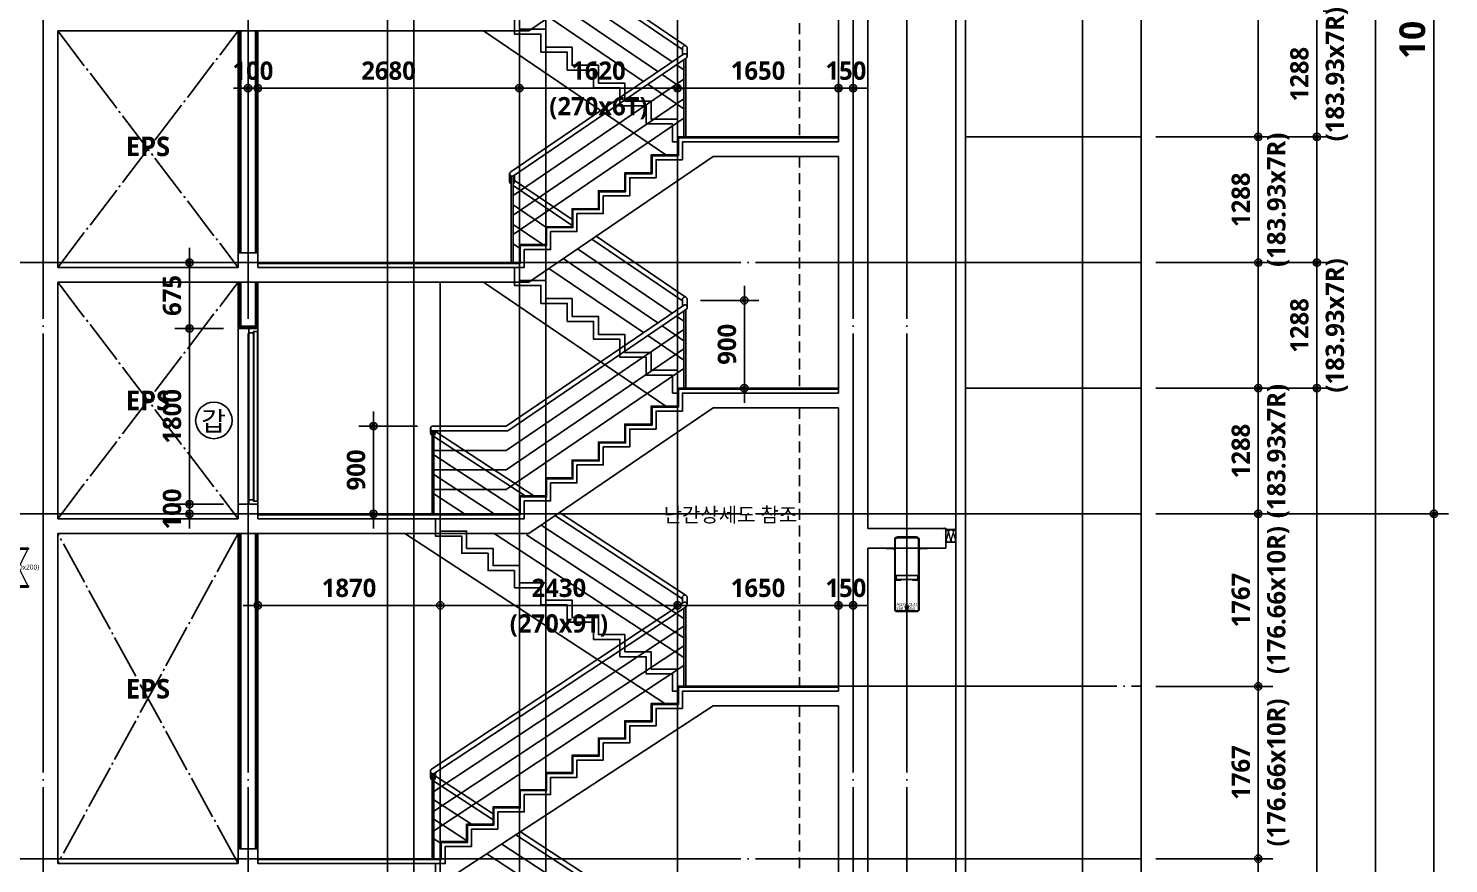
# Model space of a CAD drawing. Header units: millimetres. Extents: x 0 to 356400, y 0 to 68257.
# Drawn here: x 19825 to 34375, y 38117 to 46675 of the extents above; entities that cross this region are included whole.
import ezdxf
from ezdxf.enums import TextEntityAlignment as Align

# ---------------------------------------------------------------- set-up
doc = ezdxf.new("R2010")
doc.units = ezdxf.units.MM
doc.header["$LTSCALE"] = 75
for name, pattern in [('CEN', [62, 60, -1, 0, -1]), ('HID', [2.3, 1.5, -0.8]), ('STD_SHAFT', [7.3, 6, -0.5, 0.3, -0.5])]:
    doc.linetypes.add(name, pattern=pattern)
doc.layers.get('Defpoints').update_dxf_attribs({"color": 161})
for name, color, linetype in [('##좌굴방지', 6, 'Continuous'), ('A-ANNO-SYMB', 7, 'Continuous'), ('A-ANNO-TEXT1', 7, 'Continuous'), ('A-ANNO-TITL', 7, 'Continuous'), ('A-CEN', 1, 'CEN'), ('A-DOOR', 4, 'Continuous'), ('A-FIN-TYP1', 6, 'Continuous'), ('A-FLOR-GW', 6, 'Continuous'), ('A-FLOR-OPEN-BELO', 6, 'STD_SHAFT'), ('A-SECT-ELEV', 8, 'Continuous'), ('A-SECT-Hrail1', 8, 'Continuous'), ('A-SECT-Hrail2', 6, 'Continuous'), ('A-SECT-STAIRS', 4, 'Continuous'), ('A-ST-AXIS-CEN', 252, 'CEN'), ('A-ST-AXIS-DIM', 7, 'Continuous'), ('A-ST-CONC', 2, 'Continuous'), ('A-WALL-DRY1', 7, 'Continuous'), ('LEADER', 7, 'Continuous'), ('철골', 2, 'Continuous')]:
    doc.layers.add(name, color=color, linetype=linetype)
doc.layers.add('A-XXXX-INSL2', color=8, linetype='Continuous', lineweight=18)
doc.layers.add('A-XXXX-STL', color=3, linetype='Continuous', lineweight=25)
doc.layers.add('A-XXXX-NPLT', color=144, linetype='Continuous', lineweight=15, plot=False)
for name, color, linetype, plot in [('Defpoint', 161, 'Continuous', False), ('G(그리드1)', 185, 'Continuous', False), ('G(그리드2)', 235, 'Continuous', False)]:
    doc.layers.add(name, color=color, linetype=linetype, plot=plot)
doc.styles.add('2020음성 1차', font='NanumGothicBold.ttf')
doc.styles.add('SH_대대리576', font='')
doc.styles.add('SH_진천_나눔', font='NanumGothicBold.ttf')
doc.styles.get("Standard").update_dxf_attribs({"font": 'arial.ttf'})
doc.styles.add('맑은고딕', font='malgun.ttf')
doc.styles.get('SH_대대리576').set_extended_font_data('NanumGothic', bold=True)
doc.dimstyles.new('SHP 75', dxfattribs={"dimscale": 75, "dimtxt": 3.5, "dimasz": 1, "dimexe": 2, "dimexo": 2, "dimgap": 1, "dimtad": 1, "dimdec": 0, "dimzin": 0, "dimdsep": 46, "dimtxsty": 'SH_대대리576', "dimblk": 'DIMDOT', "dimcen": 0.09, "dimclrd": 256, "dimclre": 256, "dimclrt": 3, "dimadec": 0, "dimazin": 1, "dimtfac": 1, "dimtdec": 0, "dimtix": 1, "dimtmove": 2, "dimatfit": 0, "dimldrblk": 'DIMDOT', "dimfxl": 1, "dimtfillclr": 3, "dimtolj": 1, "dimtzin": 0, "dimlwd": -1, "dimlwe": -1, "dimarcsym": 0})
doc.dimstyles.new('SHP 75 (in)', dxfattribs={"dimscale": 75, "dimtxt": 2.5, "dimasz": 1, "dimexe": 2, "dimexo": 2, "dimgap": 1, "dimtad": 1, "dimdec": 0, "dimzin": 0, "dimdsep": 46, "dimtxsty": 'SH_대대리576', "dimblk": 'DIMDOT', "dimblk1": 'NONE', "dimblk2": 'DIMDOT', "dimcen": 0.09, "dimclrd": 256, "dimclre": 256, "dimclrt": 3, "dimadec": 0, "dimazin": 1, "dimtfac": 1, "dimtdec": 0, "dimtix": 1, "dimtmove": 2, "dimatfit": 0, "dimldrblk": 'DIMDOT', "dimfxl": 1, "dimtfillclr": 3, "dimtolj": 1, "dimtzin": 0, "dimlwd": -1, "dimlwe": -1, "dimarcsym": 0})
pattern_1 = [(45, (-26656.6069, -1454.5902), (-0.25, 0.25), [])]

# ---------------------------------------------------------------- blocks, each defined once
blk = doc.blocks.new('DIMDOT')
at = {"color": 0}
blk.add_line((-2, 0), (2, 0), dxfattribs=at)
for radius in [0.5, 0.25]:
    blk.add_circle((0, 0), radius, dxfattribs=at)
blk = doc.blocks.new('*D5474')
at = {"layer": 'A-ST-AXIS-DIM'}
for p, q in [((31375, 41700), (34375, 41700)), ((34225, 41625), (34225, 31775)), ((31375, 31700), (34375, 31700))]:
    blk.add_line(p, q, dxfattribs=at)
at = {"layer": 'Defpoints', "color": 0}
for p in [(31225, 41700), (31225, 31700), (34225, 31700)]:
    blk.add_point(p, dxfattribs=at)
at = {"layer": 'A-ST-AXIS-DIM', "linetype": 'ByBlock', "xscale": 75, "yscale": 75, "zscale": 75}
for p, rotation in [((34225, 41700), 90), ((34225, 31700), 270)]:
    blk.add_blockref('DIMDOT', p, dxfattribs=dict(at, rotation=rotation))
at = {"layer": 'A-ST-AXIS-DIM', "color": 3, "insert": (34006, 36700), "char_height": 262.5, "attachment_point": 5, "rotation": 90, "style": 'SH_진천_나눔'}
blk.add_mtext('\\A1;10000', dxfattribs=at)
blk = doc.blocks.new('*D5509')
at = {"layer": 'A-ST-AXIS-DIM'}
for p, q in [((31375, 52000), (34375, 52000)), ((34225, 51925), (34225, 41775)), ((31375, 41700), (34375, 41700))]:
    blk.add_line(p, q, dxfattribs=at)
at = {"layer": 'Defpoints', "color": 0}
for p in [(31225, 52000), (31225, 41700), (34225, 41700)]:
    blk.add_point(p, dxfattribs=at)
at = {"layer": 'A-ST-AXIS-DIM', "linetype": 'ByBlock', "xscale": 75, "yscale": 75, "zscale": 75}
for p, rotation in [((34225, 52000), 90), ((34225, 41700), 270)]:
    blk.add_blockref('DIMDOT', p, dxfattribs=dict(at, rotation=rotation))
at = {"layer": 'A-ST-AXIS-DIM', "color": 3, "insert": (34005, 46850), "char_height": 262.5, "attachment_point": 5, "rotation": 90, "style": 'SH_진천_나눔'}
blk.add_mtext('\\A1;10300', dxfattribs=at)
blk = doc.blocks.new('*D5510')
at = {"layer": 'A-ST-AXIS-DIM'}
for p, q in [((32425, 43063), (32425, 43138)), ((31375, 42988), (32575, 42988)), ((32425, 41700), (32425, 42988)), ((31375, 41700), (32575, 41700)), ((32425, 41625), (32425, 41550))]:
    blk.add_line(p, q, dxfattribs=at)
at = {"layer": 'Defpoints', "color": 0}
for p in [(31225, 42988), (32425, 42988), (31225, 41700)]:
    blk.add_point(p, dxfattribs=at)
at = {"layer": 'A-ST-AXIS-DIM', "linetype": 'ByBlock', "xscale": 75, "yscale": 75, "zscale": 75}
for p, rotation in [((32425, 42988), 270), ((32425, 41700), 90)]:
    blk.add_blockref('DIMDOT', p, dxfattribs=dict(at, rotation=rotation))
at = {"layer": 'A-ST-AXIS-DIM', "color": 3, "char_height": 187.5, "attachment_point": 5, "rotation": 90, "style": 'SH_대대리576'}
for s, insert in [('\\A1;(183.93x7R)', (32630, 42344)), ('\\A1;1288', (32247, 42344))]:
    blk.add_mtext(s, dxfattribs=dict(at, insert=insert))
blk = doc.blocks.new('_None')
blk = doc.blocks.new('*D5511')
at = {"layer": 'A-ST-AXIS-DIM'}
for p, q in [((33025, 44350), (33025, 44425)), ((31375, 44275), (33175, 44275)), ((33025, 44275), (33025, 42988)), ((31375, 42988), (33175, 42988)), ((33025, 42913), (33025, 42838))]:
    blk.add_line(p, q, dxfattribs=at)
at = {"layer": 'Defpoints', "color": 0}
for p in [(31225, 44275), (31225, 42988), (33025, 42988)]:
    blk.add_point(p, dxfattribs=at)
at = {"layer": 'A-ST-AXIS-DIM', "linetype": 'ByBlock', "xscale": 75, "yscale": 75, "zscale": 75}
for p, rotation in [((33025, 44275), 270), ((33025, 42988), 90)]:
    blk.add_blockref('DIMDOT', p, dxfattribs=dict(at, rotation=rotation))
at = {"layer": 'A-ST-AXIS-DIM', "color": 3, "char_height": 187.5, "attachment_point": 5, "rotation": 90, "style": 'SH_대대리576'}
for s, insert in [('\\A1;(183.93x7R)', (33230, 43631)), ('\\A1;1288', (32847, 43631))]:
    blk.add_mtext(s, dxfattribs=dict(at, insert=insert))
blk = doc.blocks.new('*D5512')
at = {"layer": 'A-ST-AXIS-DIM'}
for p, q in [((32425, 45638), (32425, 45713)), ((31375, 45563), (32575, 45563)), ((32425, 44275), (32425, 45563)), ((31375, 44275), (32575, 44275)), ((32425, 44200), (32425, 44125))]:
    blk.add_line(p, q, dxfattribs=at)
at = {"layer": 'Defpoints', "color": 0}
for p in [(31225, 45563), (32425, 45563), (31225, 44275)]:
    blk.add_point(p, dxfattribs=at)
at = {"layer": 'A-ST-AXIS-DIM', "linetype": 'ByBlock', "xscale": 75, "yscale": 75, "zscale": 75}
for p, rotation in [((32425, 45563), 270), ((32425, 44275), 90)]:
    blk.add_blockref('DIMDOT', p, dxfattribs=dict(at, rotation=rotation))
at = {"layer": 'A-ST-AXIS-DIM', "color": 3, "char_height": 187.5, "attachment_point": 5, "rotation": 90, "style": 'SH_대대리576'}
for s, insert in [('\\A1;(183.93x7R)', (32630, 44919)), ('\\A1;1288', (32247, 44919))]:
    blk.add_mtext(s, dxfattribs=dict(at, insert=insert))
blk = doc.blocks.new('*D5513')
at = {"layer": 'A-ST-AXIS-DIM'}
for p, q in [((33025, 46925), (33025, 47000)), ((31375, 46850), (33175, 46850)), ((33025, 46850), (33025, 45563)), ((31375, 45563), (33175, 45563)), ((33025, 45488), (33025, 45413))]:
    blk.add_line(p, q, dxfattribs=at)
at = {"layer": 'Defpoints', "color": 0}
for p in [(31225, 46850), (31225, 45563), (33025, 45563)]:
    blk.add_point(p, dxfattribs=at)
at = {"layer": 'A-ST-AXIS-DIM', "linetype": 'ByBlock', "xscale": 75, "yscale": 75, "zscale": 75}
for p, rotation in [((33025, 46850), 270), ((33025, 45563), 90)]:
    blk.add_blockref('DIMDOT', p, dxfattribs=dict(at, rotation=rotation))
at = {"layer": 'A-ST-AXIS-DIM', "color": 3, "char_height": 187.5, "attachment_point": 5, "rotation": 90, "style": 'SH_대대리576'}
for s, insert in [('\\A1;(183.93x7R)', (33230, 46206)), ('\\A1;1288', (32847, 46206))]:
    blk.add_mtext(s, dxfattribs=dict(at, insert=insert))
blk = doc.blocks.new('*D5535')
at = {"layer": 'A-ST-AXIS-DIM'}
for p, q in [((24855, 45713), (24855, 46212)), ((26475, 45713), (26475, 46212)), ((24930, 46062), (26400, 46062))]:
    blk.add_line(p, q, dxfattribs=at)
at = {"layer": 'Defpoints', "color": 0}
for p in [(26475, 46062), (24855, 45563), (26475, 45563)]:
    blk.add_point(p, dxfattribs=at)
at = {"layer": 'A-ST-AXIS-DIM', "linetype": 'ByBlock', "xscale": 75, "yscale": 75, "zscale": 75, "rotation": 180}
blk.add_blockref('DIMDOT', (24855, 46062), dxfattribs=at)
at = {"layer": 'A-ST-AXIS-DIM', "linetype": 'ByBlock', "xscale": 75, "yscale": 75, "zscale": 75}
blk.add_blockref('DIMDOT', (26475, 46062), dxfattribs=at)
at = {"layer": 'A-ST-AXIS-DIM', "color": 3, "char_height": 187.5, "attachment_point": 5, "style": 'SH_대대리576'}
for s, insert in [('\\A1;1620', (25665, 46241)), ('\\A1;(270x6T)', (25665, 45857))]:
    blk.add_mtext(s, dxfattribs=dict(at, insert=insert))
blk = doc.blocks.new('*D5536')
at = {"layer": 'A-ST-AXIS-DIM'}
for p, q in [((26475, 45713), (26475, 46212)), ((28125, 45713), (28125, 46212)), ((26550, 46062), (28050, 46062))]:
    blk.add_line(p, q, dxfattribs=at)
at = {"layer": 'Defpoints', "color": 0}
for p in [(28125, 46062), (26475, 45563), (28125, 45563)]:
    blk.add_point(p, dxfattribs=at)
at = {"layer": 'A-ST-AXIS-DIM', "linetype": 'ByBlock', "xscale": 75, "yscale": 75, "zscale": 75, "rotation": 180}
blk.add_blockref('DIMDOT', (26475, 46062), dxfattribs=at)
at = {"layer": 'A-ST-AXIS-DIM', "linetype": 'ByBlock', "xscale": 75, "yscale": 75, "zscale": 75}
blk.add_blockref('DIMDOT', (28125, 46062), dxfattribs=at)
at = {"layer": 'A-ST-AXIS-DIM', "color": 3, "insert": (27300, 46241), "char_height": 187.5, "attachment_point": 5, "style": 'SH_대대리576'}
blk.add_mtext('\\A1;1650', dxfattribs=at)
blk = doc.blocks.new('*D5537')
at = {"layer": 'A-ST-AXIS-DIM'}
for p, q in [((22175, 45713), (22175, 46212)), ((24855, 45713), (24855, 46212)), ((24780, 46062), (22250, 46062))]:
    blk.add_line(p, q, dxfattribs=at)
at = {"layer": 'Defpoints', "color": 0}
for p in [(22175, 46062), (22175, 45563), (24855, 45563)]:
    blk.add_point(p, dxfattribs=at)
at = {"layer": 'A-ST-AXIS-DIM', "linetype": 'ByBlock', "xscale": 75, "yscale": 75, "zscale": 75, "rotation": 180}
blk.add_blockref('DIMDOT', (22175, 46062), dxfattribs=at)
at = {"layer": 'A-ST-AXIS-DIM', "linetype": 'ByBlock', "xscale": 75, "yscale": 75, "zscale": 75}
blk.add_blockref('DIMDOT', (24855, 46062), dxfattribs=at)
at = {"layer": 'A-ST-AXIS-DIM', "color": 3, "insert": (23515, 46241), "char_height": 187.5, "attachment_point": 5, "style": 'SH_대대리576'}
blk.add_mtext('\\A1;2680', dxfattribs=at)
blk = doc.blocks.new('*D5538')
at = {"layer": 'A-ST-AXIS-DIM'}
for p, q in [((22075, 45713), (22075, 46212)), ((22175, 45713), (22175, 46212)), ((22000, 46062), (21925, 46062)), ((22075, 46062), (22175, 46062)), ((22250, 46062), (22325, 46062))]:
    blk.add_line(p, q, dxfattribs=at)
at = {"layer": 'Defpoints', "color": 0}
for p in [(22175, 46062), (22075, 45563), (22175, 45563)]:
    blk.add_point(p, dxfattribs=at)
at = {"layer": 'A-ST-AXIS-DIM', "linetype": 'ByBlock', "xscale": 75, "yscale": 75, "zscale": 75}
blk.add_blockref('DIMDOT', (22075, 46062), dxfattribs=at)
at = {"layer": 'A-ST-AXIS-DIM', "linetype": 'ByBlock', "xscale": 75, "yscale": 75, "zscale": 75, "rotation": 180}
blk.add_blockref('DIMDOT', (22175, 46062), dxfattribs=at)
at = {"layer": 'A-ST-AXIS-DIM', "color": 3, "insert": (22125, 46240), "char_height": 187.5, "attachment_point": 5, "style": 'SH_대대리576'}
blk.add_mtext('\\A1;100', dxfattribs=at)
blk = doc.blocks.new('*D5539')
at = {"layer": 'A-ST-AXIS-DIM'}
for p, q in [((28125, 45713), (28125, 46212)), ((28275, 45713), (28275, 46212)), ((28050, 46062), (27975, 46062)), ((28275, 46062), (28125, 46062)), ((28350, 46062), (28425, 46062))]:
    blk.add_line(p, q, dxfattribs=at)
at = {"layer": 'Defpoints', "color": 0}
for p in [(28125, 46062), (28125, 45563), (28275, 45563)]:
    blk.add_point(p, dxfattribs=at)
at = {"layer": 'A-ST-AXIS-DIM', "linetype": 'ByBlock', "xscale": 75, "yscale": 75, "zscale": 75}
blk.add_blockref('DIMDOT', (28125, 46062), dxfattribs=at)
at = {"layer": 'A-ST-AXIS-DIM', "linetype": 'ByBlock', "xscale": 75, "yscale": 75, "zscale": 75, "rotation": 180}
blk.add_blockref('DIMDOT', (28275, 46062), dxfattribs=at)
at = {"layer": 'A-ST-AXIS-DIM', "color": 3, "insert": (28200, 46241), "char_height": 187.5, "attachment_point": 5, "style": 'SH_대대리576'}
blk.add_mtext('\\A1;150', dxfattribs=at)
blk = doc.blocks.new('G$CC67454FE')
at = {"layer": 'A-XXXX-NPLT'}
for p, q in [((106, 400), (306, 0)), ((106, 0), (306, 400))]:
    blk.add_line(p, q, dxfattribs=at)
at = {"layer": '철골', "ltscale": 3}
for p, q in [((106, 400), (306, 400)), ((106, 400), (106, 387)), ((202, 387), (106, 387)), ((202, 13), (202, 387)), ((210, 13), (210, 387)), ((210, 387), (306, 387)), ((306, 400), (306, 387)), ((202, 13), (106, 13)), ((106, 0), (106, 13)), ((106, 0), (306, 0)), ((306, 13), (210, 13)), ((306, 0), (306, 13))]:
    blk.add_line(p, q, dxfattribs=at)
at = {"layer": 'A-XXXX-NPLT', "style": '맑은고딕'}
blk.add_text('SB0(400x200)', height=50, dxfattribs=at).set_placement((206, 200), align=Align.MIDDLE)
blk = doc.blocks.new('G$CC3CFE1D9')
at = {"layer": 'A-DOOR'}
for p, q in [((0, 1755), (0, 1800)), ((0, 0), (0, 1755)), ((47, 45), (47, 1770)), ((87, 30), (87, 1770)), ((90, 0), (90, 1770)), ((0, 45), (0, 0))]:
    blk.add_line(p, q, dxfattribs=at)
for points in [[(0, 1800), (90, 1800), (90, 1770), (47, 1770), (47, 1755), (0, 1755)], [(49, 30), (49, 1770), (87, 1770)], [(49, 30), (49, 1770), (87, 1770)], [(0, 0), (90, 0), (90, 30), (47, 30), (47, 45), (0, 45)], [(87, 0), (49, 0)], [(87, 0), (49, 0)]]:
    blk.add_lwpolyline(points, dxfattribs=at)
blk = doc.blocks.new('*D6723')
at = {"layer": 'A-ST-AXIS-DIM'}
for p, q in [((21475, 41875), (21475, 41950)), ((21825, 41800), (21325, 41800)), ((21475, 41800), (21475, 41700)), ((21825, 41700), (21325, 41700)), ((21475, 41625), (21475, 41550))]:
    blk.add_line(p, q, dxfattribs=at)
at = {"layer": 'Defpoints', "color": 0}
for p in [(21975, 41800), (21475, 41700), (21975, 41700)]:
    blk.add_point(p, dxfattribs=at)
at = {"layer": 'A-ST-AXIS-DIM', "linetype": 'ByBlock', "xscale": 75, "yscale": 75, "zscale": 75}
for p, rotation in [((21475, 41800), 270), ((21475, 41700), 90)]:
    blk.add_blockref('DIMDOT', p, dxfattribs=dict(at, rotation=rotation))
at = {"layer": 'A-ST-AXIS-DIM', "color": 3, "insert": (21297, 41750), "char_height": 187.5, "attachment_point": 5, "rotation": 90, "style": 'SH_대대리576'}
blk.add_mtext('\\A1;100', dxfattribs=at)
blk = doc.blocks.new('*D6725')
at = {"layer": 'A-ST-AXIS-DIM'}
for p, q in [((21825, 43600), (21325, 43600)), ((21475, 41875), (21475, 43525)), ((21825, 41800), (21325, 41800))]:
    blk.add_line(p, q, dxfattribs=at)
at = {"layer": 'Defpoints', "color": 0}
for p in [(21475, 43600), (21975, 43600), (21975, 41800)]:
    blk.add_point(p, dxfattribs=at)
at = {"layer": 'A-ST-AXIS-DIM', "linetype": 'ByBlock', "xscale": 75, "yscale": 75, "zscale": 75}
for p, rotation in [((21475, 43600), 90), ((21475, 41800), 270)]:
    blk.add_blockref('DIMDOT', p, dxfattribs=dict(at, rotation=rotation))
at = {"layer": 'A-ST-AXIS-DIM', "color": 3, "insert": (21297, 42700), "char_height": 187.5, "attachment_point": 5, "rotation": 90, "style": 'SH_대대리576'}
blk.add_mtext('\\A1;1800', dxfattribs=at)
blk = doc.blocks.new('*D6726')
at = {"layer": 'A-ST-AXIS-DIM'}
for p, q in [((21825, 44275), (21325, 44275)), ((21475, 44200), (21475, 43675)), ((21825, 43600), (21325, 43600))]:
    blk.add_line(p, q, dxfattribs=at)
at = {"layer": 'Defpoints', "color": 0}
for p in [(21975, 44275), (21475, 43600), (21975, 43600)]:
    blk.add_point(p, dxfattribs=at)
at = {"layer": 'A-ST-AXIS-DIM', "linetype": 'ByBlock', "xscale": 75, "yscale": 75, "zscale": 75}
for p, rotation in [((21475, 44275), 90), ((21475, 43600), 270)]:
    blk.add_blockref('DIMDOT', p, dxfattribs=dict(at, rotation=rotation))
at = {"layer": 'A-ST-AXIS-DIM', "color": 3, "insert": (21297, 43938), "char_height": 187.5, "attachment_point": 5, "rotation": 90, "style": 'SH_대대리576'}
blk.add_mtext('\\A1;675', dxfattribs=at)
blk = doc.blocks.new('갑종 TEXT100')
at = {"layer": 'A-ANNO-SYMB'}
blk.add_circle((0, 0), 280, dxfattribs=at)
at = {"layer": 'A-ANNO-TITL', "style": '2020음성 1차'}
blk.add_text('갑 ', height=300, dxfattribs=at).set_placement((46, -10), align=Align.MIDDLE_CENTER)
blk = doc.blocks.new('*D6889')
at = {"layer": 'A-ST-AXIS-DIM'}
for p, q in [((32425, 38242), (32425, 38317)), ((31375, 38167), (32575, 38167)), ((32425, 36400), (32425, 38167)), ((31375, 36400), (32575, 36400)), ((32425, 36325), (32425, 36250))]:
    blk.add_line(p, q, dxfattribs=at)
at = {"layer": 'Defpoints', "color": 0}
for p in [(31225, 38167), (32425, 38167), (31225, 36400)]:
    blk.add_point(p, dxfattribs=at)
at = {"layer": 'A-ST-AXIS-DIM', "linetype": 'ByBlock', "xscale": 75, "yscale": 75, "zscale": 75}
for p, rotation in [((32425, 38167), 270), ((32425, 36400), 90)]:
    blk.add_blockref('DIMDOT', p, dxfattribs=dict(at, rotation=rotation))
at = {"layer": 'A-ST-AXIS-DIM', "color": 3, "char_height": 187.5, "attachment_point": 5, "rotation": 90, "style": 'SH_대대리576'}
for s, insert in [('\\A1;(176.66x10R)', (32630, 37283)), ('\\A1;1767', (32247, 37283))]:
    blk.add_mtext(s, dxfattribs=dict(at, insert=insert))
blk = doc.blocks.new('*D6890')
at = {"layer": 'A-ST-AXIS-DIM'}
for p, q in [((32425, 40008), (32425, 40083)), ((31375, 39933), (32575, 39933)), ((32425, 38167), (32425, 39933)), ((31375, 38167), (32575, 38167)), ((32425, 38092), (32425, 38017))]:
    blk.add_line(p, q, dxfattribs=at)
at = {"layer": 'Defpoints', "color": 0}
for p in [(31225, 39933), (32425, 39933), (31225, 38167)]:
    blk.add_point(p, dxfattribs=at)
at = {"layer": 'A-ST-AXIS-DIM', "linetype": 'ByBlock', "xscale": 75, "yscale": 75, "zscale": 75}
for p, rotation in [((32425, 39933), 270), ((32425, 38167), 90)]:
    blk.add_blockref('DIMDOT', p, dxfattribs=dict(at, rotation=rotation))
at = {"layer": 'A-ST-AXIS-DIM', "color": 3, "char_height": 187.5, "attachment_point": 5, "rotation": 90, "style": 'SH_대대리576'}
for s, insert in [('\\A1;(176.66x10R)', (32630, 39050)), ('\\A1;1767', (32247, 39050))]:
    blk.add_mtext(s, dxfattribs=dict(at, insert=insert))
blk = doc.blocks.new('*D6891')
at = {"layer": 'A-ST-AXIS-DIM'}
for p, q in [((32425, 41775), (32425, 41850)), ((31375, 41700), (32575, 41700)), ((32425, 39933), (32425, 41700)), ((31375, 39933), (32575, 39933)), ((32425, 39858), (32425, 39783))]:
    blk.add_line(p, q, dxfattribs=at)
at = {"layer": 'Defpoints', "color": 0}
for p in [(31225, 41700), (32425, 41700), (31225, 39933)]:
    blk.add_point(p, dxfattribs=at)
at = {"layer": 'A-ST-AXIS-DIM', "linetype": 'ByBlock', "xscale": 75, "yscale": 75, "zscale": 75}
for p, rotation in [((32425, 41700), 270), ((32425, 39933), 90)]:
    blk.add_blockref('DIMDOT', p, dxfattribs=dict(at, rotation=rotation))
at = {"layer": 'A-ST-AXIS-DIM', "color": 3, "char_height": 187.5, "attachment_point": 5, "rotation": 90, "style": 'SH_대대리576'}
for s, insert in [('\\A1;(176.66x10R)', (32630, 40817)), ('\\A1;1767', (32247, 40817))]:
    blk.add_mtext(s, dxfattribs=dict(at, insert=insert))
blk = doc.blocks.new('*D6896')
at = {"layer": 'A-ST-AXIS-DIM'}
for p, q in [((24045, 40413), (24045, 40913)), ((26475, 40413), (26475, 40913)), ((24120, 40763), (26400, 40763))]:
    blk.add_line(p, q, dxfattribs=at)
at = {"layer": 'Defpoints', "color": 0}
for p in [(26475, 40763), (24045, 40263), (26475, 40263)]:
    blk.add_point(p, dxfattribs=at)
at = {"layer": 'A-ST-AXIS-DIM', "linetype": 'ByBlock', "xscale": 75, "yscale": 75, "zscale": 75, "rotation": 180}
blk.add_blockref('DIMDOT', (24045, 40763), dxfattribs=at)
at = {"layer": 'A-ST-AXIS-DIM', "linetype": 'ByBlock', "xscale": 75, "yscale": 75, "zscale": 75}
blk.add_blockref('DIMDOT', (26475, 40763), dxfattribs=at)
at = {"layer": 'A-ST-AXIS-DIM', "color": 3, "char_height": 187.5, "attachment_point": 5, "style": 'SH_대대리576'}
for s, insert in [('\\A1;2430', (25260, 40941)), ('\\A1;(270x9T)', (25260, 40557))]:
    blk.add_mtext(s, dxfattribs=dict(at, insert=insert))
blk = doc.blocks.new('*D6897')
at = {"layer": 'A-ST-AXIS-DIM'}
for p, q in [((26475, 40413), (26475, 40913)), ((28125, 40413), (28125, 40913)), ((26550, 40763), (28050, 40763))]:
    blk.add_line(p, q, dxfattribs=at)
at = {"layer": 'Defpoints', "color": 0}
for p in [(28125, 40763), (26475, 40263), (28125, 40263)]:
    blk.add_point(p, dxfattribs=at)
at = {"layer": 'A-ST-AXIS-DIM', "linetype": 'ByBlock', "xscale": 75, "yscale": 75, "zscale": 75, "rotation": 180}
blk.add_blockref('DIMDOT', (26475, 40763), dxfattribs=at)
at = {"layer": 'A-ST-AXIS-DIM', "linetype": 'ByBlock', "xscale": 75, "yscale": 75, "zscale": 75}
blk.add_blockref('DIMDOT', (28125, 40763), dxfattribs=at)
at = {"layer": 'A-ST-AXIS-DIM', "color": 3, "insert": (27300, 40941), "char_height": 187.5, "attachment_point": 5, "style": 'SH_대대리576'}
blk.add_mtext('\\A1;1650', dxfattribs=at)
blk = doc.blocks.new('*D6898')
at = {"layer": 'A-ST-AXIS-DIM'}
for p, q in [((22175, 40413), (22175, 40913)), ((24045, 40413), (24045, 40913)), ((23970, 40763), (22250, 40763))]:
    blk.add_line(p, q, dxfattribs=at)
at = {"layer": 'Defpoints', "color": 0}
for p in [(22175, 40763), (22175, 40263), (24045, 40263)]:
    blk.add_point(p, dxfattribs=at)
at = {"layer": 'A-ST-AXIS-DIM', "linetype": 'ByBlock', "xscale": 75, "yscale": 75, "zscale": 75, "rotation": 180}
blk.add_blockref('DIMDOT', (22175, 40763), dxfattribs=at)
at = {"layer": 'A-ST-AXIS-DIM', "linetype": 'ByBlock', "xscale": 75, "yscale": 75, "zscale": 75}
blk.add_blockref('DIMDOT', (24045, 40763), dxfattribs=at)
at = {"layer": 'A-ST-AXIS-DIM', "color": 3, "insert": (23110, 40941), "char_height": 187.5, "attachment_point": 5, "style": 'SH_대대리576'}
blk.add_mtext('\\A1;1870', dxfattribs=at)
blk = doc.blocks.new('*D6899')
at = {"layer": 'A-ST-AXIS-DIM'}
for p, q in [((28125, 40413), (28125, 40913)), ((28275, 40413), (28275, 40913)), ((28050, 40763), (27975, 40763)), ((28275, 40763), (28125, 40763)), ((28350, 40763), (28425, 40763))]:
    blk.add_line(p, q, dxfattribs=at)
at = {"layer": 'Defpoints', "color": 0}
for p in [(28125, 40763), (28125, 40263), (28275, 40263)]:
    blk.add_point(p, dxfattribs=at)
at = {"layer": 'A-ST-AXIS-DIM', "linetype": 'ByBlock', "xscale": 75, "yscale": 75, "zscale": 75}
blk.add_blockref('DIMDOT', (28125, 40763), dxfattribs=at)
at = {"layer": 'A-ST-AXIS-DIM', "linetype": 'ByBlock', "xscale": 75, "yscale": 75, "zscale": 75, "rotation": 180}
blk.add_blockref('DIMDOT', (28275, 40763), dxfattribs=at)
at = {"layer": 'A-ST-AXIS-DIM', "color": 3, "insert": (28200, 40941), "char_height": 187.5, "attachment_point": 5, "style": 'SH_대대리576'}
blk.add_mtext('\\A1;150', dxfattribs=at)
blk = doc.blocks.new('*D6901')
at = {"layer": 'A-ST-AXIS-DIM'}
for p, q in [((23810, 42600), (23210, 42600)), ((23360, 42525), (23360, 41775)), ((23810, 41700), (23210, 41700))]:
    blk.add_line(p, q, dxfattribs=at)
at = {"layer": 'Defpoints', "color": 0}
for p in [(23960, 42600), (23360, 41700), (23960, 41700)]:
    blk.add_point(p, dxfattribs=at)
at = {"layer": 'A-ST-AXIS-DIM', "linetype": 'ByBlock', "xscale": 75, "yscale": 75, "zscale": 75}
for p, rotation in [((23360, 42600), 90), ((23360, 41700), 270)]:
    blk.add_blockref('DIMDOT', p, dxfattribs=dict(at, rotation=rotation))
at = {"layer": 'A-ST-AXIS-DIM', "color": 3, "insert": (23182, 42150), "char_height": 187.5, "attachment_point": 5, "rotation": 90, "style": 'SH_대대리576'}
blk.add_mtext('\\A1;900', dxfattribs=at)
blk = doc.blocks.new('*D6905')
at = {"layer": 'A-ST-AXIS-DIM'}
for p, q in [((26710, 43888), (27310, 43888)), ((27160, 43813), (27160, 43063)), ((26710, 42988), (27310, 42988))]:
    blk.add_line(p, q, dxfattribs=at)
at = {"layer": 'Defpoints', "color": 0}
for p in [(26560, 43888), (26560, 42988), (27160, 42988)]:
    blk.add_point(p, dxfattribs=at)
at = {"layer": 'A-ST-AXIS-DIM', "linetype": 'ByBlock', "xscale": 75, "yscale": 75, "zscale": 75}
for p, rotation in [((27160, 43888), 90), ((27160, 42988), 270)]:
    blk.add_blockref('DIMDOT', p, dxfattribs=dict(at, rotation=rotation))
at = {"layer": 'A-ST-AXIS-DIM', "color": 3, "insert": (26982, 43438), "char_height": 187.5, "attachment_point": 5, "rotation": 90, "style": 'SH_대대리576'}
blk.add_mtext('\\A1;900', dxfattribs=at)
blk = doc.blocks.new('G$CFA1FB643')
h = blk.add_hatch()
h.set_pattern_fill('ANSI31', color=252, scale=0.1, angle=45, style=0)
h.set_pattern_definition(pattern_1)
h.paths.add_polyline_path([(184, 760), (234, 760), (234, 754), (184, 754)])
h = blk.add_hatch()
h.set_pattern_fill('ANSI31', color=252, scale=0.1, angle=45, style=0)
h.set_pattern_definition(pattern_1)
h.paths.add_polyline_path([(84, 645), (84, 695), (90, 695), (90, 645)])
h = blk.add_hatch()
h.set_pattern_fill('ANSI31', color=252, scale=0.1, angle=45, style=0)
h.set_pattern_definition(pattern_1)
h.paths.add_polyline_path([(334, 645), (334, 695), (328, 695), (328, 645)])
at = {"layer": '##좌굴방지'}
for points in [[(328, 328), (90, 328), (90, 322), (150, 322), (150, 328)], [(98, 328), (98, 368), (320, 368), (320, 328)], [(328, 328), (328, 322), (268, 322), (268, 328)]]:
    blk.add_lwpolyline(points, dxfattribs=at)
at = {"color": 2, "linetype": 'Continuous'}
for p, q in [((84, 645), (84, 739)), ((90, 645), (90, 739)), ((105, 760), (313, 760)), ((105, 754), (313, 754)), ((328, 645), (328, 739)), ((334, 645), (334, 739)), ((84, 645), (90, 645)), ((334, 645), (328, 645))]:
    blk.add_line(p, q, dxfattribs=at)
at = {"color": 3, "linetype": 'Continuous'}
for p, q in [((109, 760), (109, 766)), ((109, 766), (309, 766)), ((109, 760), (309, 760)), ((309, 760), (309, 766))]:
    blk.add_line(p, q, dxfattribs=at)
at = {"color": 7, "linetype": 'Continuous'}
blk.add_line((84, 625), (84, 515), dxfattribs=at)
at = {"color": 252, "linetype": 'Continuous'}
blk.add_line((346, 650), (334, 650), dxfattribs=at)
at = {"color": 2, "linetype": 'Continuous'}
for points in [[(191, 54), (196, 56), (208, 24, -0.520567), (191, 0), (102, 0, -0.414214), (84, 18), (84, 630, 0.413373), (70, 644), (0, 644), (0, 650), (70, 650, -0.413938), (90, 630), (90, 18, 0.414214), (102, 6), (191, 6, 0.520567), (202, 22)], [(227, 54), (222, 56), (210, 24, 0.520567), (227, 0), (316, 0, 0.414214), (334, 18), (334, 630, -0.413373), (348, 644), (418, 644), (418, 650), (348, 650, 0.413938), (328, 630), (328, 18, -0.414214), (316, 6), (227, 6, -0.520567), (216, 22)]]:
    blk.add_lwpolyline(points, format="xyb", close=True, dxfattribs=at)
for centre, radius, start, end in [((105, 739), 21, 90, 180), ((105, 739), 15, 90, 180), ((313, 739), 21, 0, 90), ((313, 739), 15, 0, 90)]:
    blk.add_arc(centre, radius, start, end, dxfattribs=at)
at = {"layer": 'Defpoint', "linetype": 'Continuous'}
for s, p in [('AG2A (3,4)', (102, 73)), ('250 X 850', (102, 33))]:
    blk.add_text(s, height=30, dxfattribs=at).set_placement(p, align=Align.MIDDLE_LEFT)

msp = doc.modelspace()

# ---------------------------------------------------------------- linework, layer by layer
at = {"layer": 'A-CEN'}
for p, q in [((19975, 57500), (19975, 9200)), ((22075, 57500), (22075, 9200)), ((28275, 57500), (28275, 9200)), ((29425, 45562.5), (31225, 45562.5)), ((13325, 44275), (31225, 44275)), ((29425, 42987.5), (31225, 42987.5)), ((13325, 41700), (31225, 41700)), ((26475, 39933.3), (31225, 39933.3)), ((13325, 38166.7), (31225, 38166.7))]:
    msp.add_line(p, q, dxfattribs=at)
at = {"layer": 'A-FIN-TYP1'}
for points in [[(22175, 44275), (24855, 44275), (24855, 44458.9), (25125, 44458.9), (25125, 44642.9), (25395, 44642.9), (25395, 44826.8), (25665, 44826.8), (25665, 45010.7), (25935, 45010.7), (25935, 45194.6), (26205, 45194.6), (26205, 45378.6), (26475, 45378.6), (26475, 45562.5), (28125, 45562.5)], [(22175, 44266), (24864, 44266), (24864, 44449.9), (25134, 44449.9), (25134, 44633.9), (25404, 44633.9), (25404, 44817.8), (25674, 44817.8), (25674, 45001.7), (25944, 45001.7), (25944, 45185.6), (26214, 45185.6), (26214, 45369.6), (26484, 45369.6), (26484, 45553.5), (28125, 45553.5)], [(22175, 41700), (24855, 41700), (24855, 41883.9), (25125, 41883.9), (25125, 42067.9), (25395, 42067.9), (25395, 42251.8), (25665, 42251.8), (25665, 42435.7), (25935, 42435.7), (25935, 42619.6), (26205, 42619.6), (26205, 42803.6), (26475, 42803.6), (26475, 42987.5), (28125, 42987.5)], [(22175, 41691), (24864, 41691), (24864, 41874.9), (25134, 41874.9), (25134, 42058.9), (25404, 42058.9), (25404, 42242.8), (25674, 42242.8), (25674, 42426.7), (25944, 42426.7), (25944, 42610.6), (26214, 42610.6), (26214, 42794.6), (26484, 42794.6), (26484, 42978.5), (28125, 42978.5)], [(22175, 38166.7), (24045, 38166.7), (24045, 38343.3), (24315, 38343.3), (24315, 38520), (24585, 38520), (24585, 38696.7), (24855, 38696.7), (24855, 38873.3), (25125, 38873.3), (25125, 39050), (25395, 39050), (25395, 39226.7), (25665, 39226.7), (25665, 39403.3), (25935, 39403.3), (25935, 39580), (26205, 39580), (26205, 39756.7), (26475, 39756.7), (26475, 39933.3), (28125, 39933.3)], [(22175, 38157.7), (24054, 38157.7), (24054, 38334.3), (24324, 38334.3), (24324, 38511), (24594, 38511), (24594, 38687.7), (24864, 38687.7), (24864, 38864.3), (25134, 38864.3), (25134, 39041), (25404, 39041), (25404, 39217.7), (25674, 39217.7), (25674, 39394.3), (25944, 39394.3), (25944, 39571), (26214, 39571), (26214, 39747.7), (26484, 39747.7), (26484, 39924.3), (28125, 39924.3)]]:
    msp.add_lwpolyline(points, dxfattribs=at)
at = {"layer": 'A-FLOR-GW'}
msp.add_lwpolyline([(29325, 21700), (29325, 56200), (29025, 56200), (29025, 56300), (29425, 56300), (29425, 21700)], dxfattribs=at)
at = {"layer": 'A-FLOR-OPEN-BELO', "linetype": 'HID'}
for p, q in [((27725, 47937.5), (27725, 45562.5)), ((27725, 45362.5), (27725, 42987.5)), ((27725, 42787.5), (27725, 39933.3)), ((27725, 39733.3), (27725, 36400))]:
    msp.add_line(p, q, dxfattribs=at)
at = {"layer": 'A-FLOR-OPEN-BELO'}
for p, q in [((20125, 44225), (21975, 46650)), ((20125, 46650), (21975, 44225)), ((20125, 41650), (21975, 44075)), ((20125, 44075), (21975, 41650)), ((21975, 41500), (20125, 38116.7)), ((21975, 38116.7), (20125, 41500))]:
    msp.add_line(p, q, dxfattribs=at)
at = {"layer": 'A-SECT-ELEV'}
msp.add_line((21975, 43600), (21975, 41800), dxfattribs=at)
at = {"layer": 'A-SECT-Hrail1'}
for p, q in [((26525, 46459.9), (25598.6, 47091)), ((26564.1, 46493.8), (25643, 47121.2)), ((26272, 46232.3), (25305, 46891)), ((26418.8, 46332.3), (25451.8, 46991)), ((26125.2, 46132.3), (25158.2, 46791)), ((26540, 46249.7), (26463.2, 46302)), ((26540, 46049.7), (26316.4, 46202)), ((26540, 45849.7), (26169.6, 46102)), ((24755, 45103.9), (24755, 45185.6)), ((24805, 45103.9), (24805, 45172.4)), ((25395, 44715.2), (24805, 45117.1)), ((24770, 45080.4), (24765.9, 45083.2)), ((25395, 44654.7), (24790, 45066.8)), ((25125, 44638.6), (24790, 44866.8)), ((25095.2, 44458.9), (24790, 44666.8)), ((26564.1, 43918.8), (25643, 44546.2)), ((24855, 44422.5), (24790, 44466.8)), ((26418.8, 43757.3), (25451.8, 44416)), ((26525, 43884.9), (25598.6, 44516)), ((26272, 43657.3), (25305, 44316)), ((26125.2, 43557.3), (25158.2, 44216)), ((26540, 43674.7), (26463.2, 43727)), ((26540, 43274.7), (26169.6, 43527)), ((26540, 43474.7), (26316.4, 43627))]:
    msp.add_line(p, q, dxfattribs=at)
msp.add_lwpolyline([(24770, 45162.7), (24770, 45081), (24770, 45080.4), (24770, 44275), (24790, 44275), (24790, 45066.8), (24790, 45081), (24790, 45162.7, -0.2087122)], format="xyb", close=True, dxfattribs=at)
for points in [[(23945, 42530.9), (23945, 42575)], [(23956.3, 42509.9), (23960, 42507.5)], [(23960, 41700), (23960, 42552.1)], [(23980, 41700), (23980, 42550)], [(23980, 42494.4), (24913.1, 41883.9)], [(23995, 42530.9), (23995, 42550)], [(23995, 42544.4), (25004.4, 41883.9)], [(23980, 42304.2), (24855, 41731.7)], [(23980, 42104.2), (24597.7, 41700)], [(23980, 41904.2), (24292.1, 41700)], [(25220, 41683.1), (26525, 40829.2)], [(25264.7, 41713.6), (26563.7, 40863.6)], [(24597.7, 41500), (26540, 40229.1)], [(24927.8, 41484), (26540, 40429.1)], [(25077.6, 41586), (26540, 40629.1)], [(23945, 38997.5), (23945, 39062.5)], [(23960, 38166.7), (23960, 39039.6)], [(23980, 38166.7), (23980, 39039.6)], [(23995, 38997.5), (23995, 39049.1)], [(23995, 39011), (24585, 38625)], [(23956.3, 38976.6), (23960, 38974.2)], [(23980, 38961.1), (24585, 38565.2)], [(23980, 38770.9), (24363.4, 38520)], [(23980, 38570.9), (24315, 38351.7)], [(24865.4, 38441.5), (26564.8, 37329.6)], [(23980, 38370.9), (24045, 38328.3)], [(24674.4, 38316.5), (26540, 37095.8)], [(24819.8, 38411.6), (26525, 37295.9)], [(24521.6, 38216.5), (26540, 36895.8)]]:
    msp.add_lwpolyline(points, dxfattribs=at)
for centre, start, end in [((24780, 45103.9), 180, 246.42182), ((24780, 45103.9), 293.57818, 0), ((23970, 42530.9), 180, 246.42182), ((23970, 42530.9), 293.57818, 0), ((23970, 38997.5), 180, 246.42182), ((23970, 38997.5), 293.57818, 0)]:
    msp.add_arc(centre, 25, start, end, dxfattribs=at)
at = {"layer": 'A-SECT-Hrail2'}
for p, q in [((26525, 46404.6), (26525, 46473.1)), ((26575, 46404.6), (26575, 46473.1)), ((24765.9, 45206.3), (26535.9, 46412)), ((24794.1, 45165), (26564.1, 46370.7)), ((24790, 44962.2), (26540, 46154.3)), ((24790, 44762.2), (26540, 45954.3)), ((24790, 44562.2), (26540, 45754.3)), ((26564.1, 43795.7), (24735.4, 42550)), ((26525, 43829.6), (26525, 43898.1)), ((26575, 43829.6), (26575, 43898.1)), ((26540, 43589.8), (24720, 42350)), ((26540, 43389.8), (24720, 42150)), ((26540, 43189.8), (24720, 41950)), ((24735.4, 42550), (23970, 42550)), ((24720, 42350), (23980, 42350)), ((24720, 42150), (23980, 42150)), ((24720, 41950), (23980, 41950))]:
    msp.add_line(p, q, dxfattribs=at)
for points in [[(26525, 46407.4), (26525, 46472.4)], [(26575, 46391.4), (26575, 46473.1)], [(26535.9, 43837), (24720, 42600), (23970, 42600)], [(26525, 43832.4), (26525, 43897.4)], [(26575, 43816.4), (26575, 43898.1)], [(26536.2, 40790.5), (23956.2, 39083.3)], [(26563.8, 40748.8), (23983.8, 39041.6)], [(26525, 40783), (26525, 40842.7)], [(26560, 39933.3), (26560, 40746.3)], [(26575, 40769.6), (26575, 40842.7)], [(26540, 39933.3), (26540, 40733)], [(26540, 40550.9), (23980, 38857)], [(26540, 40348.9), (23980, 38655)], [(26540, 40146.9), (23980, 38453.1)]]:
    msp.add_lwpolyline(points, dxfattribs=at)
for points in [[(26540, 46354.3), (26560, 46367.9), (26560, 45562.5), (26540, 45562.5)], [(26540, 43779.3), (26560, 43792.9), (26560, 42987.5), (26540, 42987.5)]]:
    msp.add_lwpolyline(points, close=True, dxfattribs=at)
for centre, start, end in [((26550, 46473.1), 0, 180), ((26550, 46391.4), 304.26335, 124.26335), ((24780, 45185.6), 124.26335, 304.26335), ((26550, 43898.1), 0, 180), ((26550, 43816.4), 304.26335, 124.26335), ((23970, 42575), 90, 270), ((26550, 40842.7), 0, 180), ((26550, 40769.6), 303.49153, 123.49153), ((23970, 39062.5), 123.49153, 303.49153)]:
    msp.add_arc(centre, 25, start, end, dxfattribs=at)
at = {"layer": 'A-SECT-STAIRS'}
for p, q in [((24488.8, 46650), (26355.2, 45378.6)), ((24488.8, 44075), (26355.2, 42803.6)), ((26344.6, 39756.7), (23680.3, 41500))]:
    msp.add_line(p, q, dxfattribs=at)
for points in [[(24805, 46800), (24805, 46616.1), (25075, 46616.1), (25075, 46432.1), (25345, 46432.1), (25345, 46248.2), (25615, 46248.2), (25615, 46064.3), (25885, 46064.3), (25885, 45880.4), (26155, 45880.4), (26155, 45696.4), (26425, 45696.4), (26425, 45512.5), (26475, 45512.5)], [(24855, 46850), (24855, 46666.1), (25125, 46666.1), (25125, 46482.1), (25395, 46482.1), (25395, 46298.2), (25665, 46298.2), (25665, 46114.3), (25935, 46114.3), (25935, 45930.4), (26205, 45930.4), (26205, 45746.4), (26475, 45746.4), (26475, 45562.5)], [(24855, 44275), (24855, 44091.1), (25125, 44091.1), (25125, 43907.1), (25395, 43907.1), (25395, 43723.2), (25665, 43723.2), (25665, 43539.3), (25935, 43539.3), (25935, 43355.4), (26205, 43355.4), (26205, 43171.4), (26475, 43171.4), (26475, 42987.5)], [(24805, 44225), (24805, 44041.1), (25075, 44041.1), (25075, 43857.1), (25345, 43857.1), (25345, 43673.2), (25615, 43673.2), (25615, 43489.3), (25885, 43489.3), (25885, 43305.4), (26155, 43305.4), (26155, 43121.4), (26425, 43121.4), (26425, 42937.5), (26475, 42937.5)], [(26475, 39883.3), (26425, 39883.3), (26425, 40060), (26155, 40060), (26155, 40236.7), (25885, 40236.7), (25885, 40413.3), (25615, 40413.3), (25615, 40590), (25345, 40590), (25345, 40766.7), (25075, 40766.7), (25075, 40943.3), (24805, 40943.3), (24805, 41120), (24535, 41120), (24535, 41296.7), (24265, 41296.7), (24265, 41473.3), (23995, 41473.3), (23995, 41650)], [(26475, 39933.3), (26475, 40110), (26205, 40110), (26205, 40286.7), (25935, 40286.7), (25935, 40463.3), (25665, 40463.3), (25665, 40640), (25395, 40640), (25395, 40816.7), (25125, 40816.7), (25125, 40993.3), (24855, 40993.3), (24855, 41170), (24585, 41170), (24585, 41346.7), (24315, 41346.7), (24315, 41523.3), (24045, 41523.3), (24045, 41650)], [(26475, 36400), (26475, 36576.7), (26205, 36576.7), (26205, 36753.3), (25935, 36753.3), (25935, 36930), (25665, 36930), (25665, 37106.7), (25395, 37106.7), (25395, 37283.3), (25125, 37283.3), (25125, 37460), (24855, 37460), (24855, 37636.7), (24585, 37636.7), (24585, 37813.3), (24315, 37813.3), (24315, 37990), (24045, 37990), (24045, 38166.7)], [(26425, 36350), (26425, 36526.7), (26155, 36526.7), (26155, 36703.3), (25885, 36703.3), (25885, 36880), (25615, 36880), (25615, 37056.7), (25345, 37056.7), (25345, 37233.3), (25075, 37233.3), (25075, 37410), (24805, 37410), (24805, 37586.7), (24535, 37586.7), (24535, 37763.3), (24265, 37763.3), (24265, 37940), (23995, 37940), (23995, 38116.7)]]:
    msp.add_lwpolyline(points, dxfattribs=at)
at = {"layer": 'A-ST-AXIS-CEN'}
msp.add_line((28825, 57500), (28825, 9200), dxfattribs=at)
at = {"layer": 'A-ST-CONC'}
for p, q in [((28425, 51550), (28425, 41550)), ((24951.2, 46650), (26841.2, 47937.5)), ((28125, 47937.5), (28125, 45512.5)), ((20125, 46650), (24951.2, 46650)), ((20125, 46650), (20125, 44225)), ((24951.2, 44075), (26841.2, 45362.5)), ((26841.2, 45362.5), (28125, 45362.5)), ((28125, 45362.5), (28125, 42937.5)), ((20125, 44075), (24951.2, 44075)), ((20125, 44075), (20125, 41650)), ((24951.2, 41500), (26841.2, 42787.5)), ((26841.2, 42787.5), (28125, 42787.5)), ((28125, 42787.5), (28125, 39883.3)), ((20125, 41500), (24951.2, 41500)), ((28425, 41550), (29225, 41550)), ((29225, 41550), (29225, 41350)), ((28425, 41350), (29225, 41350)), ((28425, 41350), (28425, 31550)), ((24139.7, 37966.7), (26839.7, 39733.3)), ((26839.7, 39733.3), (28125, 39733.3)), ((28125, 39733.3), (28125, 36350))]:
    msp.add_line(p, q, dxfattribs=at)
for points in [[(22175, 44225), (24905, 44225), (24905, 44408.9), (25175, 44408.9), (25175, 44592.9), (25445, 44592.9), (25445, 44776.8), (25715, 44776.8), (25715, 44960.7), (25985, 44960.7), (25985, 45144.6), (26255, 45144.6), (26255, 45328.6), (26525, 45328.6), (26525, 45512.5), (28125, 45512.5)], [(21975, 44225), (21975, 44375), (22175, 44375), (22175, 44225)], [(20125, 44225), (21975, 44225)], [(22175, 41650), (24905, 41650), (24905, 41833.9), (25175, 41833.9), (25175, 42017.9), (25445, 42017.9), (25445, 42201.8), (25715, 42201.8), (25715, 42385.7), (25985, 42385.7), (25985, 42569.6), (26255, 42569.6), (26255, 42753.6), (26525, 42753.6), (26525, 42937.5), (28125, 42937.5)], [(21975, 41650), (21975, 41800), (22175, 41800), (22175, 41650)], [(20125, 41650), (21975, 41650)], [(20125, 38116.7), (20125, 41500)], [(28125, 39883.3), (26525, 39883.3), (26525, 39706.7), (26255, 39706.7), (26255, 39530), (25985, 39530), (25985, 39353.3), (25715, 39353.3), (25715, 39176.7), (25445, 39176.7), (25445, 39000), (25175, 39000), (25175, 38823.3), (24905, 38823.3), (24905, 38646.7), (24635, 38646.7), (24635, 38470), (24365, 38470), (24365, 38293.3), (24095, 38293.3), (24095, 38116.7), (22175, 38116.7)], [(21975, 38116.7), (21975, 38266.7), (22175, 38266.7), (22175, 38116.7)], [(21975, 38116.7), (20125, 38116.7)]]:
    msp.add_lwpolyline(points, dxfattribs=at)
at = {"layer": 'A-WALL-DRY1'}
for p, q in [((21975, 46650), (21975, 44225)), ((21987.5, 46650), (21987.5, 44375)), ((22000, 46650), (22000, 44375)), ((22150, 46650), (22150, 44375)), ((22162.5, 46650), (22162.5, 44375)), ((22175, 46650), (22175, 44225)), ((22175, 45033.3), (22175, 44225)), ((21975, 44075), (21975, 43600)), ((21987.5, 44075), (21987.5, 43612.5)), ((22000, 44075), (22000, 43625)), ((22150, 44075), (22150, 43625)), ((22162.5, 44075), (22162.5, 43612.5)), ((22175, 44075), (22175, 43600)), ((22175, 43600), (21975, 43600)), ((22162.5, 43612.5), (21987.5, 43612.5)), ((22150, 43625), (22000, 43625)), ((22175, 42000), (22175, 41650)), ((21975, 41500), (21975, 38116.7)), ((21987.5, 41500), (21987.5, 38266.7)), ((22000, 41500), (22000, 38266.7)), ((22150, 41500), (22150, 38266.7)), ((22162.5, 41500), (22162.5, 38266.7)), ((22175, 41500), (22175, 38116.7))]:
    msp.add_line(p, q, dxfattribs=at)
at = {"layer": 'A-XXXX-INSL2'}
msp.add_line((29225, 41412), (29325, 41412), dxfattribs=at)
msp.add_lwpolyline([(29226.5, 41537, -0.509267), (29248.6, 41506.7), (29229.4, 41442.3, 1.37259), (29273.6, 41442.3), (29254.4, 41506.7, -1.37259), (29298.6, 41506.7), (29279.4, 41442.3, 1.37259), (29323.6, 41442.3), (29304.4, 41506.7, -0.4882903), (29325, 41537)], format="xyb", dxfattribs=at)
at = {"layer": 'A-XXXX-STL'}
for p, q in [((29211.9, 41553.5), (29207.4, 41553.5)), ((29207.4, 41553.5), (29208.7, 41551.5)), ((29208.7, 41551.5), (29209.6, 41543.6)), ((29210.5, 41551.5), (29209.6, 41543.6)), ((29211.9, 41553.5), (29210.5, 41551.5))]:
    msp.add_line(p, q, dxfattribs=at)
at = {"layer": 'A-XXXX-STL', "const_width": 3}
msp.add_lwpolyline([(29195, 41550), (29225, 41550), (29225, 41410.6), (29283, 41410.6)], dxfattribs=at)
at = {"layer": 'A-XXXX-STL'}
msp.add_lwpolyline([(29325, 41537), (29226.5, 41537), (29226.5, 41550), (29228.5, 41550), (29228.5, 41539), (29323, 41539), (29323, 41550), (29325, 41550)], close=True, dxfattribs=at)
at = {"layer": 'G(그리드1)'}
for points in [[(34225, 59900), (7625, 59900), (7625, 6800), (34225, 6800)], [(34225, 59900), (10325, 59900), (10325, 6800), (34225, 6800)], [(33625, 59300), (10925, 59300), (10925, 7400), (33625, 7400)], [(33025, 58700), (11525, 58700), (11525, 8000), (33025, 8000)], [(32425, 58100), (12125, 58100), (12125, 8600), (32425, 8600)], [(31225, 57500), (13325, 57500), (13325, 9200), (31225, 9200)]]:
    msp.add_lwpolyline(points, close=True, dxfattribs=at)
at = {"layer": 'G(그리드2)'}
for p, q in [((23505, 59300), (23505, 17700)), ((23775, 59300), (23775, 9200)), ((24855, 59300), (24855, 20100)), ((25125, 59300), (25125, 9200)), ((26475, 59300), (26475, 9200)), ((24045, 38343.3), (24045, 44075))]:
    msp.add_line(p, q, dxfattribs=at)
msp.add_lwpolyline([(30625, 56900), (13925, 56900), (13925, 9800), (30625, 9800)], close=True, dxfattribs=at)
at = {"layer": 'LEADER'}
msp.add_lwpolyline([(25811.9, 41362, 0, 40, 0), (25871.9, 41465.9, 0, 0, 0), (25996.8, 41682.2, 0, 0, 0), (26296.8, 41682.2, 0, 0, 0)], format="xyseb", dxfattribs=at)

# ---------------------------------------------------------------- block references
for name, p in [('G$CC3CFE1D9', (22085, 41800)), ('G$CC67454FE', (19518.6, 40950)), ('G$CFA1FB643', (28616, 40700))]:
    msp.add_blockref(name, p)
at = {"xscale": 0.6666666666666666, "yscale": 0.6666666666666666, "zscale": 0.6666666666666666}
msp.add_blockref('갑종 TEXT100', (21725, 42657.6), dxfattribs=at)

# ---------------------------------------------------------------- texts
at = {"layer": 'A-ANNO-TEXT1', "style": 'SH_진천_나눔'}
for p in [(21050, 45465.9), (21050, 42862.5), (21050, 39908.3)]:
    msp.add_text('EPS', height=200, dxfattribs=at).set_placement(p, align=Align.MIDDLE_CENTER)
msp.add_text('난간상세도 참조', height=150, dxfattribs=at).set_placement((26333.2, 41616.1))

# ---------------------------------------------------------------- dimensions: what is measured, and where the dimension line sits
at = {"layer": 'A-ST-AXIS-DIM'}
for base, p1, p2, angle, dimstyle, override, picture, middle in [((34225, 41700), (31225, 52000), (31225, 41700), 90, 'SHP 75', {"dimtxsty": 'SH_진천_나눔', "dimldrblk": 'DIMDOT'}, '*D5509', (34005.1, 46850)), ((22175, 46062.5), (22075, 45562.5), (22175, 45562.5), 180, 'SHP 75 (in)', {"dimtxsty": 'SH_대대리576', "dimldrblk": 'DIMDOT'}, '*D5538', (22125, 46240.3)), ((22175, 46062.5), (24855, 45562.5), (22175, 45562.5), 0, 'SHP 75 (in)', {"dimtxsty": 'SH_대대리576', "dimldrblk": 'DIMDOT'}, '*D5537', (23515, 46241)), ((28125, 46062.5), (26475, 45562.5), (28125, 45562.5), 180, 'SHP 75 (in)', {"dimtxsty": 'SH_대대리576', "dimldrblk": 'DIMDOT'}, '*D5536', (27300, 46241)), ((28125, 46062.5), (28275, 45562.5), (28125, 45562.5), 0, 'SHP 75 (in)', {"dimtxsty": 'SH_대대리576', "dimldrblk": 'DIMDOT'}, '*D5539', (28200, 46240.6)), ((21475, 43600), (21975, 44275), (21975, 43600), 90, 'SHP 75 (in)', {"dimtxsty": 'SH_대대리576', "dimldrblk": 'DIMDOT'}, '*D6726', (21296.5, 43937.5)), ((27160, 42987.5), (26560, 43887.5), (26560, 42987.5), 90, 'SHP 75 (in)', {"dimtxsty": 'SH_대대리576', "dimldrblk": 'DIMDOT'}, '*D6905', (26981.5, 43437.5)), ((21475, 43600), (21975, 41800), (21975, 43600), 270, 'SHP 75 (in)', {"dimtxsty": 'SH_대대리576', "dimldrblk": 'DIMDOT'}, '*D6725', (21296.5, 42700)), ((23360, 41700), (23960, 42600), (23960, 41700), 90, 'SHP 75 (in)', {"dimtxsty": 'SH_대대리576', "dimldrblk": 'DIMDOT'}, '*D6901', (23181.5, 42150)), ((21475, 41700), (21975, 41800), (21975, 41700), 90, 'SHP 75 (in)', {"dimtxsty": 'SH_대대리576', "dimldrblk": 'DIMDOT'}, '*D6723', (21297.2, 41750)), ((34225, 31700), (31225, 41700), (31225, 31700), 90, 'SHP 75', {"dimtxsty": 'SH_진천_나눔', "dimldrblk": 'DIMDOT'}, '*D5474', (34006.1, 36700)), ((22175, 40762.6), (24045, 40262.6), (22175, 40262.6), 0, 'SHP 75 (in)', {"dimtxsty": 'SH_대대리576', "dimldrblk": 'DIMDOT'}, '*D6898', (23110, 40941.1)), ((28125, 40762.6), (26475, 40262.6), (28125, 40262.6), 180, 'SHP 75 (in)', {"dimtxsty": 'SH_대대리576', "dimldrblk": 'DIMDOT'}, '*D6897', (27300, 40941.1)), ((28125, 40762.6), (28275, 40262.6), (28125, 40262.6), 0, 'SHP 75 (in)', {"dimtxsty": 'SH_대대리576', "dimldrblk": 'DIMDOT'}, '*D6899', (28200, 40940.7))]:
    dim = msp.add_linear_dim(base=base, p1=p1, p2=p2, angle=angle, dimstyle=dimstyle, override=override, dxfattribs=at)
    dim.commit()
    dim.dimension.update_dxf_attribs({"geometry": picture, "text_midpoint": middle})
for base, p1, p2, angle, text, picture, middle in [((33025, 45562.5), (31225, 46850), (31225, 45562.5), 90, '<>\\X(183.93x7R)', '*D5513', (33025, 46206.25)), ((26475, 46062.5), (24855, 45562.5), (26475, 45562.5), 180, '<>\\X(270x6T)', '*D5535', (25665, 46062.5)), ((32425, 45562.5), (31225, 44275), (31225, 45562.5), 270, '<>\\X(183.93x7R)', '*D5512', (32425, 44918.75)), ((33025, 42987.5), (31225, 44275), (31225, 42987.5), 90, '<>\\X(183.93x7R)', '*D5511', (33025, 43631.25)), ((32425, 42987.5), (31225, 41700), (31225, 42987.5), 270, '<>\\X(183.93x7R)', '*D5510', (32425, 42343.75)), ((32425, 41700), (31225, 39933.3), (31225, 41700), 270, '<>\\X(176.66x10R)', '*D6891', (32425, 40816.7)), ((26475, 40762.6), (24045, 40262.6), (26475, 40262.6), 180, '<>\\X(270x9T)', '*D6896', (25260, 40762.6)), ((32425, 39933.3), (31225, 38166.7), (31225, 39933.3), 270, '<>\\X(176.66x10R)', '*D6890', (32425, 39050)), ((32425, 38166.7), (31225, 36400), (31225, 38166.7), 270, '<>\\X(176.66x10R)', '*D6889', (32425, 37283.3))]:
    dim = msp.add_linear_dim(base=base, p1=p1, p2=p2, angle=angle, text=text, dimstyle='SHP 75 (in)', override={"dimtxsty": 'SH_대대리576', "dimldrblk": 'DIMDOT'}, dxfattribs=at)
    dim.commit()
    dim.dimension.update_dxf_attribs({"geometry": picture, "text_midpoint": middle})

doc.saveas('drawing.dxf')
